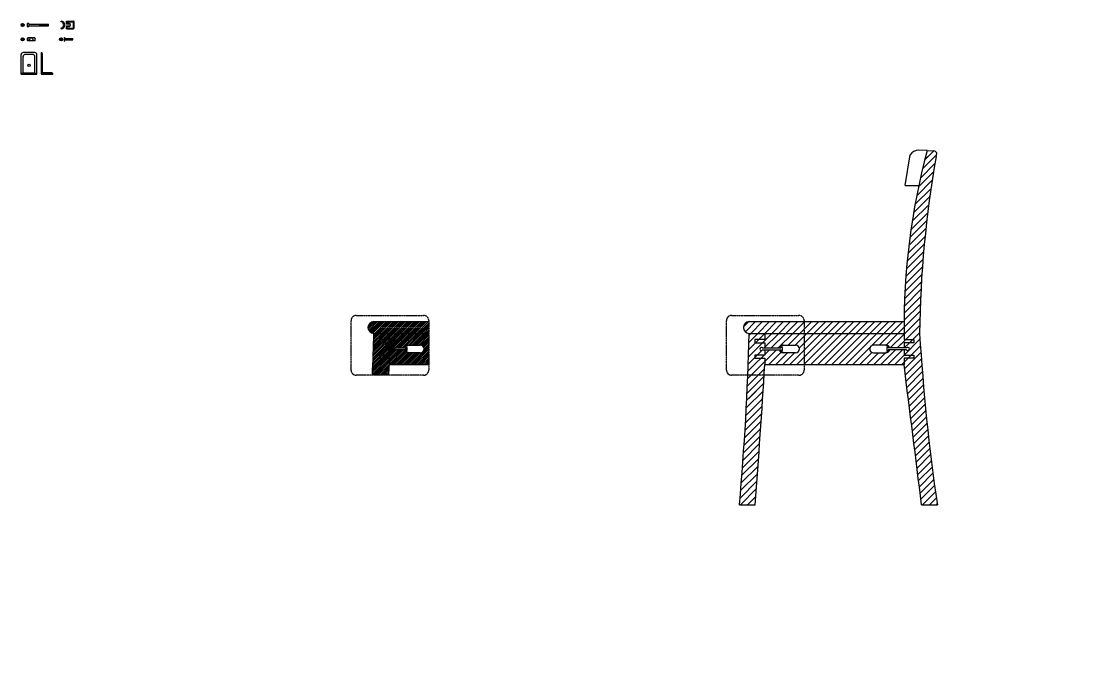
# Model space of a CAD drawing. Header units: millimetres. Extents: x 23410 to 35283, y 8513 to 12646.
# Drawn here: x 29455 to 32156, y 8513 to 10145 of the extents above; entities that cross this region are included whole.
import ezdxf

# ---------------------------------------------------------------- set-up
doc = ezdxf.new("R2010")
doc.units = ezdxf.units.MM
doc.linetypes.add('ACAD_ISO04W100', pattern=[30, 24, -3, 0, -3])
for name, color, linetype in [('IF-DETL', 4, 'Continuous'), ('IF-FURN', 7, 'Continuous'), ('Layer1', 1, 'Continuous'), ('Layer2', 8, 'Continuous'), ('linee sezione', 3, 'ACAD_ISO04W100')]:
    doc.layers.add(name, color=color, linetype=linetype)
pattern_1 = [(45, (0, 0), (-2.245064030267288, 2.245064030267288), [])]
pattern_2 = [(45, (0, 0), (-8.980256121069154, 8.980256121069154), [])]

msp = doc.modelspace()

# ---------------------------------------------------------------- hatches: boundary and pattern name
at = {"layer": 'IF-DETL'}
h = msp.add_hatch(dxfattribs=at)
h.set_pattern_fill('ANSI31', color=256, scale=4)
h.set_pattern_definition(pattern_2)
h.paths.add_polyline_path([(31803.78483694337, 9804.99678870085, 0.3704688816031392), (31794.54833201074, 9812.461411897208), (31779.13789748953, 9812.908027094336, 0.06726105863325446), (31719.89717770567, 9343.526592470123), (31719.89717770567, 9327.526592469712), (31745.24787148278, 9327.526592469712), (31745.24787148278, 9319.526592469712), (31719.89717770567, 9319.526592469712), (31719.89717770567, 9305.932877275645), (31726.27697567735, 9305.932877275645, -2.981467686697691), (31726.50399104314, 9301.114401499532), (31719.89717770567, 9301.114401499532), (31719.89717770567, 9287.526592469712), (31745.24787148278, 9287.526592469712), (31745.24787148278, 9279.526592469712), (31719.89717770567, 9279.526592469712), (31719.89717770566, 9263.52659247179, -6.960760193156735e-05), (31764.89717772009, 8903.526592356946), (31805.33327800433, 8903.5265924701, -0.02142518530192274), (31759.89717770566, 9343.526592469647, -0.04141019459608452), (31802.43327682243, 9797.512234287007)])
h = msp.add_hatch(dxfattribs=at)
h.set_pattern_fill('ANSI31', color=256, scale=4)
h.set_pattern_definition(pattern_2)
edge = h.paths.add_edge_path()
edge.add_line((31719.89717770567, 9305.932877275645), (31726.27697567735, 9305.932877275645))
edge.add_arc((31729.57798026416, 9303.673813593956), 4.000000000002767, -147.53357584797573, 145.6139620142515, ccw=False)
edge.add_line((31726.20315561039, 9301.526592469714), (31719.89717770567, 9301.526592469714))
edge.add_line((31719.89717770567, 9301.526592469714), (31719.89717770567, 9287.526592469712))
edge.add_line((31719.89717770567, 9287.526592469712), (31745.24787148278, 9287.526592469712))
edge.add_line((31745.24787148278, 9287.526592469712), (31745.24787148278, 9279.526592469712))
edge.add_line((31745.24787148278, 9279.526592469712), (31719.89717770567, 9279.526592469712))
edge.add_line((31719.89717770567, 9279.526592469712), (31719.89717770545, 9263.526592470771))
edge.add_arc((-1261219.819225457, -152536.7504598001), 1303024.343558816, 7.117039905340221, 7.132992792622076, ccw=False)
edge.add_line((31764.89717772029, 8903.526592356937), (31805.33327800433, 8903.5265924701))
edge.add_arc((36914.40308445514, 9653.454837388555), 5163.815126407386, 183.4409169677662, 188.3504566093627, ccw=False)
edge.add_arc((34517.24960059933, 9314.162503873158), 2757.508773102394, 169.904760344903, 179.3898586430864, ccw=False)
edge.add_line((31802.43327682244, 9797.512234287073), (31787.65759374373, 9797.512234287073))
edge.add_line((31787.65759374373, 9797.512234287073), (31775.11864660759, 9797.512234287073))
edge.add_arc((33486.25027358063, 9359.02394216599), 1766.421078665743, 165.6268815707849, 180.502679759179)
edge.add_line((31719.89717770567, 9343.526592470113), (31719.89717770567, 9327.526592469712))
edge.add_line((31719.89717770567, 9327.526592469712), (31745.24787148278, 9327.526592469712))
edge.add_line((31745.24787148278, 9327.526592469712), (31745.24787148278, 9319.526592469712))
edge.add_line((31745.24787148278, 9319.526592469712), (31719.89717770567, 9319.526592469712))
edge.add_line((31719.89717770567, 9319.526592469712), (31719.89717770567, 9305.932877275645))
h = msp.add_hatch(dxfattribs=at)
h.set_pattern_fill('ANSI31', color=256)
h.set_pattern_definition(pattern_1)
edge = h.paths.add_edge_path()
edge.add_line((30500.47289751509, 9343.52659246971), (30500.47289751509, 9373.526592469716))
edge.add_line((30500.47289751509, 9373.526592469716), (30359.55691004979, 9373.526592469716))
edge.add_arc((30359.55691004979, 9358.526592469716), 15, 90, 270)
edge.add_line((30359.55691004979, 9343.526592469716), (30500.47289751509, 9343.52659246971))
h = msp.add_hatch(dxfattribs=at)
h.set_pattern_fill('ANSI31', color=256, scale=4)
h.set_pattern_definition(pattern_2)
h.paths.add_polyline_path([(31322.62496967416, 9373.526592469716, 1), (31322.62496967416, 9343.526592469716), (31362.72972708505, 9343.52659246971), (31719.89717770567, 9343.52659246971, -0.00424594995982376), (31719.88873066569, 9373.526592469716)])
h = msp.add_hatch(dxfattribs=at)
h.set_pattern_fill('ANSI31', color=256, scale=4)
h.set_pattern_definition(pattern_2)
edge = h.paths.add_edge_path()
edge.add_line((31719.89717770567, 9301.114401499532), (31683.32399307783, 9301.114401499532))
edge.add_arc((31673.61928624436, 9303.526592469712), 10.00000000000624, 270.0000000001471, 346.0414963806277, ccw=False)
edge.add_line((31673.61928624437, 9293.526592469709), (31641.76145607434, 9293.526592469709))
edge.add_arc((31641.76145607434, 9303.526592469712), 10.00000000000364, 90.00000000002092, 270.00000000002086, ccw=False)
edge.add_line((31641.76145607434, 9313.526592469716), (31673.61928624436, 9313.526592469712))
edge.add_arc((31673.61928624436, 9303.526592469718), 9.999999999994543, 13.923636753170115, 90, ccw=False)
edge.add_line((31683.32545919938, 9305.932877275645), (31719.89717770567, 9305.932877275645))
edge.add_line((31719.89717770567, 9305.932877275645), (31719.89717770567, 9319.526592469712))
edge.add_line((31719.89717770567, 9319.526592469712), (31745.24787148278, 9319.526592469712))
edge.add_line((31745.24787148278, 9319.526592469712), (31745.24787148278, 9327.526592469712))
edge.add_line((31745.24787148278, 9327.526592469712), (31719.89717770567, 9327.526592469712))
edge.add_line((31719.89717770567, 9327.526592469712), (31719.89717770567, 9343.52659246971))
edge.add_line((31719.89717770567, 9343.52659246971), (31463.54095713946, 9343.52659246971))
edge.add_line((31463.54095713946, 9343.52659246971), (31463.54095713946, 9263.526592470018))
edge.add_line((31463.54095713946, 9263.526592470018), (31719.89717770567, 9263.526592470793))
edge.add_line((31719.89717770567, 9263.526592470793), (31719.89717770567, 9279.526592469712))
edge.add_line((31719.89717770567, 9279.526592469712), (31745.24787148278, 9279.526592469712))
edge.add_line((31745.24787148278, 9279.526592469712), (31745.24787148278, 9287.526592469712))
edge.add_line((31745.24787148278, 9287.526592469712), (31719.89717770567, 9287.526592469712))
edge.add_line((31719.89717770567, 9287.526592469712), (31719.89717770567, 9301.114401499532))
h = msp.add_hatch(dxfattribs=at)
h.set_pattern_fill('ANSI31', color=256)
h.set_pattern_definition(pattern_1)
h.paths.add_polyline_path([(30438.47125087847, 9301.120307663783), (30436.96126841414, 9301.120307663783, 0.3184380549838634), (30445.72244111587, 9293.57134387807), (30446.66744136917, 9295.526592469721, -0.3465219701368532)])
h = msp.add_hatch(dxfattribs=at)
h.set_pattern_fill('ANSI31', color=256, angle=90)
h.set_pattern_definition([(135, (0, 0), (-2.245064030267288, -2.245064030267288), [])])
h.paths.add_polyline_path([(30446.66744136916, 9311.526592469707), (30445.72244111586, 9313.48184106135, 0.3182705007419175), (30436.96273453569, 9305.938783439897), (30438.47311136444, 9305.938783439897, -0.3463057452282554)])
h = msp.add_hatch(dxfattribs=at)
h.set_pattern_fill('ANSI31', color=256, scale=4)
h.set_pattern_definition(pattern_2)
h.paths.add_polyline_path([(31361.03582312227, 9235.932716714853), (31319.0813307258, 9235.932716714853, -0.01191743251066864), (31297.62496967403, 8903.526592470516), (31337.78709712092, 8903.526592470516, 0.003932279124911552)])

# ---------------------------------------------------------------- linework, layer by layer
at = {"layer": 'IF-DETL', "linetype": 'Continuous'}
for p, q in [((30357.54037390561, 9276.38912969576), (30424.67783667956, 9343.52659246971)), ((30357.70088225711, 9281.039766107797), (30420.18770861902, 9343.52659246971)), ((30357.85818287144, 9285.68719478267), (30415.69758055848, 9343.526592469712)), ((30358.01228259304, 9290.331422564806), (30411.20745249795, 9343.526592469712)), ((30358.16318823781, 9294.972456270109), (30406.71732443741, 9343.526592469709)), ((30358.31090659327, 9299.610302686095), (30402.22719637688, 9343.526592469709)), ((30358.45544441872, 9304.24496857208), (30397.73706831635, 9343.52659246971)), ((30358.59680844543, 9308.876460659327), (30393.24694025581, 9343.52659246971)), ((30358.7350053768, 9313.504785651226), (30388.75681219528, 9343.52659246971)), ((30358.87004188847, 9318.129950223436), (30384.26668413474, 9343.526592469712)), ((30359.00192462854, 9322.751961024045), (30379.77655607421, 9343.526592469712)), ((30359.13066021772, 9327.370824673755), (30375.28642801367, 9343.526592469712)), ((30359.25625524943, 9331.986547766002), (30370.79629995314, 9343.526592469712)), ((30359.37871629004, 9336.599136867151), (30366.3061718926, 9343.526592469714)), ((30359.49804987896, 9341.2085985166), (30361.81604383207, 9343.526592469714)), ((30392.6469069299, 9307.005534659529), (30429.16796474009, 9343.526592469714)), ((30396.07028377081, 9305.938783439897), (30433.65809280062, 9343.526592469714)), ((30399.66171425201, 9309.530213921103), (30433.65809280062, 9343.526592469714)), ((30400.56041183135, 9305.938783439897), (30438.14822086116, 9343.526592469712)), ((30405.05053989188, 9305.938783439897), (30442.63834892169, 9343.526592469712)), ((30409.54066795241, 9305.938783439897), (30447.12847698223, 9343.526592469712)), ((30414.03079601295, 9305.938783439897), (30451.61860504276, 9343.526592469712)), ((30414.03079601295, 9305.938783439902), (30451.61860504276, 9343.526592469712)), ((30418.52092407348, 9305.938783439897), (30456.1087331033, 9343.52659246971)), ((30423.01105213401, 9305.938783439897), (30460.59886116383, 9343.52659246971)), ((30427.50118019455, 9305.9387834399), (30465.08898922436, 9343.52659246971)), ((30431.99130825509, 9305.938783439899), (30469.5791172849, 9343.526592469709)), ((30443.58103136533, 9313.038378489604), (30474.06924534544, 9343.526592469712)), ((30448.55937340597, 9313.526592469716), (30478.55937340597, 9343.526592469712)), ((30453.04950146651, 9313.526592469716), (30483.0495014665, 9343.526592469712)), ((30457.53962952704, 9313.526592469714), (30487.53962952704, 9343.52659246971)), ((30462.02975758757, 9313.526592469714), (30492.02975758757, 9343.526592469714)), ((30466.51988564811, 9313.526592469714), (30496.51988564811, 9343.526592469714)), ((30471.01001370864, 9313.526592469714), (30501.01001370864, 9343.526592469714)), ((30475.50014176918, 9313.526592469712), (30500.47289751509, 9338.49934821562)), ((30479.89589417146, 9313.432216811463), (30500.47289751509, 9334.009220155087)), ((30483.27850806067, 9312.324702640133), (30500.47289751509, 9329.519092094553)), ((30485.81546106358, 9310.371527582512), (30500.47289751509, 9325.02896403402)), ((30487.61946260272, 9307.685401061119), (30500.47289751509, 9320.538835973482)), ((31320.84573597793, 9283.29721487422), (31381.07511357342, 9343.526592469712)), ((31321.44955860643, 9301.86154974486), (31363.11460133128, 9343.526592469714)), ((31322.00254455665, 9320.375047937214), (31345.15408908914, 9343.526592469712)), ((31322.50512111536, 9338.838136738072), (31327.193576847, 9343.526592469712)), ((31361.44781678574, 9305.938783439897), (31399.03562581556, 9343.52659246971)), ((31379.40832902788, 9305.938783439897), (31416.9961380577, 9343.526592469712)), ((31397.36884127002, 9305.938783439897), (31434.95665029984, 9343.526592469714)), ((31422.91716254197, 9313.526592469712), (31452.91716254197, 9343.526592469712)), ((31426.79869926858, 9263.52659246991), (31506.79869926839, 9343.526592469714)), ((31440.87767478411, 9313.52659246971), (31470.87767478411, 9343.52659246971)), ((31444.75921151078, 9263.526592469963), (31524.75921151053, 9343.526592469712)), ((31451.28848631438, 9305.976891757848), (31488.83818702625, 9343.526592469712)), ((31462.71972375297, 9263.526592470016), (31542.71972375266, 9343.52659246971)), ((31480.68023599516, 9263.526592470073), (31560.6802359948, 9343.526592469712)), ((31498.64074823735, 9263.526592470125), (31578.64074823694, 9343.526592469714)), ((31516.60126047954, 9263.526592470178), (31596.60126047908, 9343.526592469712)), ((31534.56177272174, 9263.526592470236), (31614.56177272122, 9343.526592469709)), ((31552.52228496393, 9263.526592470285), (31632.52228496336, 9343.52659246971)), ((31570.48279720612, 9263.526592470342), (31650.4827972055, 9343.526592469712)), ((31637.48077352101, 9312.564056543086), (31668.44330944763, 9343.52659246971)), ((31656.40382168977, 9313.526592469712), (31686.40382168977, 9343.526592469709)), ((31674.33844121658, 9313.500699754377), (31704.36433393191, 9343.52659246971)), ((31684.73113097998, 9305.932877275645), (31719.89717770568, 9341.09892400134)), ((31702.69164322212, 9305.932877275645), (31719.89717770567, 9323.1384117592)), ((30356.5095743895, 9248.417561816448), (30409.21232023683, 9301.120307663783)), ((30356.6894745165, 9253.08759000399), (30399.66166746069, 9296.059782948174)), ((30356.86612523098, 9257.754368778998), (30399.66166746069, 9300.549911008708)), ((30357.03953355215, 9262.417905160699), (30395.74193605524, 9301.120307663783)), ((30357.37665094379, 9271.735278673414), (30387.16517869348, 9301.523806423107)), ((30366.47536959057, 9235.932716714851), (30431.66296053951, 9301.120307663781)), ((30374.31097368357, 9284.17947335266), (30389.65277373495, 9299.521273404041)), ((30392.1087331033, 9279.52659246971), (30413.70244829736, 9301.120307663783)), ((30396.59886116383, 9279.526592469714), (30418.1925763579, 9301.120307663783)), ((30399.66166746069, 9300.549911008708), (30400.23206411576, 9301.120307663781)), ((30399.66166746069, 9296.059782948174), (30404.72219217629, 9301.120307663781)), ((30399.66166746069, 9273.609142645499), (30427.17283247897, 9301.120307663783)), ((30399.66166746069, 9264.628886524431), (30436.15308860004, 9301.120307663783)), ((30399.66166746068, 9278.099270706034), (30422.68270441843, 9301.120307663781)), ((30403.04950146651, 9263.526592469723), (30438.02271047152, 9298.499801474729)), ((30407.53962952706, 9263.526592469736), (30440.04592806639, 9296.032891009067)), ((30412.02975758761, 9263.52659246975), (30442.80555804541, 9294.302392927546)), ((30416.51988564816, 9263.526592469765), (30446.52095856624, 9293.527665387845)), ((30421.01001370871, 9263.52659246978), (30451.01001370864, 9293.526592469714)), ((30425.50014176926, 9263.526592469792), (30455.50014176918, 9293.526592469712)), ((30429.9902698298, 9263.526592469803), (30459.99026982971, 9293.526592469712)), ((30434.48039789035, 9263.526592469818), (30464.48039789024, 9293.526592469709)), ((30436.48143631562, 9305.938783439899), (30437.15565534926, 9306.613002473532)), ((30438.9705259509, 9263.526592469832), (30468.97052595078, 9293.526592469712)), ((30443.46065401145, 9263.526592469845), (30473.46065401131, 9293.526592469707)), ((30447.950782072, 9263.52659246986), (30477.95078207185, 9293.52659246971)), ((30452.44091013254, 9263.526592469874), (30484.22263431692, 9295.308316654255)), ((30456.9310381931, 9263.526592469887), (30500.47289751509, 9307.068451791878)), ((30461.42116625364, 9263.526592469902), (30500.47289751509, 9302.578323731344)), ((30465.91129431419, 9263.526592469912), (30500.47289751509, 9298.08819567081)), ((30470.40142237474, 9263.526592469927), (30500.47289751509, 9293.598067610277)), ((30486.74354735464, 9297.82922969197), (30500.47289751509, 9311.558579852413)), ((30488.50964304721, 9304.085453445075), (30500.47289751509, 9316.048707912949)), ((31318.72486673434, 9227.294808904213), (31392.5503654939, 9301.120307663783)), ((31319.48383556888, 9246.014289980892), (31374.58985325177, 9301.120307663783)), ((31343.03562581556, 9287.526592469714), (31355.12103982383, 9299.612006477988)), ((31372.91716254201, 9263.526592469745), (31404.43653805184, 9295.045967979582)), ((31390.8776747842, 9263.526592469801), (31420.87767478411, 9293.526592469714)), ((31408.83818702639, 9263.526592469854), (31438.83818702625, 9293.526592469709)), ((31588.44330944832, 9263.526592470394), (31632.72399200097, 9307.807275023055)), ((31606.40382169051, 9263.52659247045), (31637.40340910811, 9294.526179888053)), ((31624.3643339327, 9263.526592470504), (31654.36433393191, 9293.52659246971)), ((31642.3248461749, 9263.52659247056), (31672.32484617404, 9293.526592469709)), ((31660.28535841709, 9263.526592470613), (31697.87316744601, 9301.114401499532)), ((31678.24587065928, 9263.52659247067), (31715.83367968814, 9301.114401499532)), ((30356.13999767218, 9239.067728978063), (30396.59886116383, 9279.526592469714)), ((30356.32641780101, 9243.744277167427), (30392.1087331033, 9279.52659246971)), ((30357.20970646966, 9267.078206138745), (30374.31097368357, 9284.17947335266)), ((30357.49511346951, 9235.932716714853), (30399.66166746068, 9278.099270706034)), ((30361.98524153004, 9235.932716714851), (30399.66166746069, 9273.609142645499)), ((30474.89155043528, 9263.52659246994), (30500.47289751509, 9289.107939549742)), ((30479.38167849583, 9263.526592469954), (30500.47289751509, 9284.617811489208)), ((30483.87180655638, 9263.526592469969), (30500.47289751509, 9280.127683428675)), ((30488.36193461693, 9263.526592469983), (30500.47289751509, 9275.637555368141)), ((30492.85206267748, 9263.526592469996), (30500.47289751509, 9271.147427307602)), ((30497.34219073803, 9263.526592470007), (30500.47289751509, 9266.657299247068)), ((31320.19064222403, 9264.68160887818), (31337.37903330795, 9281.869999962097)), ((31337.37903330795, 9281.869999962097), (31343.03562581556, 9287.526592469714)), ((31696.20638290147, 9263.526592470726), (31719.89717770567, 9287.217387274924)), ((31714.16689514366, 9263.526592470775), (31719.89717770567, 9269.256875032785)), ((30370.96549765111, 9235.932716714851), (30399.66166746069, 9264.628886524431)), ((30375.45562571164, 9235.932716714851), (30399.44228504683, 9259.919376050038)), ((30379.94575377218, 9235.932716714853), (30399.1505088089, 9255.137471751574)), ((30384.43588183271, 9235.932716714853), (30398.85757619185, 9250.354411073988)), ((30388.92600989325, 9235.932716714853), (30398.56348630823, 9245.570193129834)), ((30393.41613795378, 9235.932716714853), (30398.26823826929, 9240.78481703036)), ((31317.91327876105, 9208.522708688794), (31362.06804459029, 9252.67747451803)), ((30397.90626601432, 9235.932716714851), (30397.97183118496, 9235.998281885495)), ((31317.04860682399, 9189.697524509591), (31360.88698373005, 9233.535901415651)), ((31321.77889095599, 9176.467296399456), (31359.68735651104, 9214.3757619545)), ((31339.73940319813, 9176.467296399458), (31358.4691056286, 9195.19699882993)), ((31316.48209727471, 9176.467296399453), (31316.41286171285, 9176.515775661781))]:
    msp.add_line(p, q, dxfattribs=at)
at = {"layer": 'IF-FURN'}
for p, q in [((31779.13789748953, 9812.908027094336), (31795.6201110033, 9812.430350295059)), ((31802.43327682244, 9797.512234287073), (31803.78483694337, 9804.996788700852)), ((30359.55691004979, 9373.526592469716), (30500.47289751509, 9373.526592469716)), ((31322.62496967416, 9373.526592469716), (31719.88873066569, 9373.526592469716)), ((30359.55691004979, 9343.52659246971), (30501.01001370864, 9343.52659246971)), ((30399.66166746068, 9327.526592469712), (30374.31097368357, 9327.526592469712)), ((30374.31097368357, 9327.526592469712), (30374.31097368357, 9319.526592469712)), ((30374.31097368357, 9319.526592469712), (30399.66166746068, 9319.526592469712)), ((30399.66166746068, 9343.52659246971), (30399.66166746068, 9327.526592469712)), ((30399.66171425201, 9319.526611721125), (30399.66171425201, 9305.938783439897)), ((31322.62496967416, 9343.52659246971), (31362.72972708505, 9343.52659246971)), ((31362.72972708505, 9327.526592469712), (31337.37903330794, 9327.526592469712)), ((31337.37903330794, 9327.526592469712), (31337.37903330794, 9319.526592469712)), ((31337.37903330794, 9319.526592469712), (31362.72972708505, 9319.526592469712)), ((31362.72972708505, 9343.52659246971), (31719.89717770567, 9343.52659246971)), ((31362.72972708505, 9343.52659246971), (31362.72972708505, 9327.526592469712)), ((31362.72977387638, 9319.526611721125), (31362.72977387638, 9305.938783439895)), ((31719.89717770567, 9343.526592469609), (31719.89717770567, 9327.526592469712)), ((31719.89717770566, 9327.526592469712), (31745.24787148278, 9327.526592469712)), ((31745.24787148278, 9319.526592469712), (31719.89717770566, 9319.526592469712)), ((31719.89717770567, 9319.526592469712), (31719.89717770567, 9305.932877275645)), ((31745.24787148278, 9327.526592469712), (31745.24787148278, 9319.526592469712)), ((30393.9094581044, 9305.938783439897), (30436.96273453568, 9305.938783439897)), ((30394.00975193616, 9301.120307663783), (30436.96126841414, 9301.120307663783)), ((30399.66166746068, 9301.120307663783), (30399.66166746068, 9287.526592469712)), ((30446.66744136916, 9313.526592469712), (30478.52527153918, 9313.526592469712)), ((30478.52527153918, 9293.526592469712), (30446.66744136916, 9293.526592469712)), ((31356.85079619475, 9305.938783439897), (31400.03079416004, 9305.938783439897)), ((31357.07781156052, 9301.120307663783), (31400.02932803849, 9301.120307663783)), ((31362.72972708505, 9301.120307663783), (31362.72972708505, 9287.526592469712)), ((31409.73550099353, 9313.526592469712), (31441.59333116355, 9313.526592469712)), ((31441.59333116355, 9293.526592469712), (31409.73550099353, 9293.526592469712)), ((31673.61928624436, 9313.526592469712), (31641.76145607434, 9313.526592469712)), ((31641.76145607434, 9293.526592469712), (31673.61928624436, 9293.526592469712)), ((31726.50399104314, 9301.114401499532), (31683.32399307785, 9301.114401499532)), ((31726.27697567737, 9305.932877275645), (31683.32545919939, 9305.932877275645)), ((31719.89717770567, 9301.11440149953), (31719.89717770567, 9287.526592469712)), ((30399.66166746068, 9287.526592469712), (30374.31097368357, 9287.526592469712)), ((30374.31097368357, 9287.526592469712), (30374.31097368357, 9279.526592469712)), ((30374.31097368357, 9279.526592469712), (30399.66166746068, 9279.526592469712)), ((30399.66166746068, 9279.526592469712), (30399.66166746068, 9263.526592469712)), ((31362.72972708505, 9287.526592469712), (31337.37903330794, 9287.526592469712)), ((31337.37903330794, 9287.526592469712), (31337.37903330794, 9279.526592469712)), ((31337.37903330794, 9279.526592469712), (31362.72972708505, 9279.526592469712)), ((31362.72972708505, 9279.526592469712), (31362.72972708505, 9263.526592469712)), ((31719.89717770566, 9287.526592469712), (31745.24787148278, 9287.526592469712)), ((31745.24787148278, 9279.526592469712), (31719.89717770566, 9279.526592469712)), ((31719.89717770567, 9279.526592469712), (31719.89717770567, 9263.526592469818)), ((31745.24787148278, 9287.526592469712), (31745.24787148278, 9279.526592469712)), ((30399.66166746069, 9263.526592469712), (30500.47289751509, 9263.526592470018)), ((31362.72972708506, 9263.526592469712), (31719.8971777055, 9263.526592470793)), ((31297.62496967403, 8903.526592470516), (31337.62496967403, 8903.526592470516)), ((31764.89717771971, 8903.526592356959), (31805.33327800433, 8903.5265924701))]:
    msp.add_line(p, q, dxfattribs=at)
for centre, radius, start, end in [((33486.2502735804, 9359.023942166019), 1766.421078665516, 165.1107639475131, 180.502679759206), ((31794.82065628891, 9803.35157673344), 9.11390460908608, 10.39985745039951, 84.96765341457316), ((34517.24960059974, 9314.16250387314), 2757.508773102802, 169.9047603448972, 179.3898586430827), ((30359.55691004979, 9358.526592469716), 15, 90, 270), ((31322.62496967416, 9358.526592469716), 15, 90, 270), ((23373.16853146539, 9519.770250346925), 6988.61104965508, 357.6723318991829, 358.5549219497764), ((24336.23659108976, 9519.770250346925), 6988.61104965508, 354.941186849424, 358.5549219497765), ((36914.40308445034, 9653.454837388115), 5163.815126402576, 183.4409169677933, 188.3504566093514), ((30390.73521202751, 9303.462431646225), 4.025935464302075, 37.9591667828628, 324.42564696126), ((30446.66744136918, 9303.526592469732), 10.00000000002867, 193.9236367532513, 269.9999999998957), ((30446.66744136915, 9303.526592469716), 9.999999999996362, 89.99999999991662, 166.0414963806126), ((30446.66744136917, 9303.526592469667), 10.00000000004788, 95.42254391371414, 166.0414963803898), ((30478.52527153918, 9303.52659246971), 10.00000000000096, 270, 90), ((31353.77680697373, 9303.379371345474), 4.000000000005458, 39.78086071322814, 325.61396201423), ((31409.73550099354, 9303.526592469725), 10.00000000001482, 193.9236367532259, 269.9999999999609), ((31409.73550099353, 9303.526592469689), 10.00000000002365, 89.99999999998046, 166.041496380491), ((31441.59333116355, 9303.52659246971), 10.00000000000096, 270, 90), ((31641.76145607434, 9303.52659246971), 10.00000000000096, 90, 270), ((31673.61928624436, 9303.52659246971), 10.00000000000096, 13.92363675320553, 90), ((31673.61928624436, 9303.52659246971), 10.00000000000096, 270, 346.0414963806226), ((31729.57798026416, 9303.673813593954), 4.000000000005458, 219.7808607132282, 145.6139620142808), ((9253.498188495663, 10547.77621309033), 21185.12513456502, 356.4498102770563, 356.5245791931319), ((10216.56624812003, 10547.77621309033), 21185.12513456502, 355.5486029312065, 356.5245791931319), ((-1261219.823832701, -152536.7510337552), 1303024.348201672, 7.117039905264448, 7.132992792489602)]:
    msp.add_arc(centre, radius, start, end, dxfattribs=at)
at = {"layer": 'Layer1'}
for p, q in [((31779.13789748953, 9812.908027094336), (31757.79433086826, 9813.526592469698)), ((31722.75710110771, 9723.526592469692), (31735.81162586214, 9801.659815583784)), ((31722.75710110771, 9723.526592469692), (31757.84602541522, 9723.526592469692))]:
    msp.add_line(p, q, dxfattribs=at)
msp.add_arc((31758.02574923875, 9786.803493068479), 26.7241014080889, 90.49616117864822, 146.2262554410626, dxfattribs=at)
at = {"layer": 'Layer2'}
for p, q in [((29458.03777095285, 10135.91019381463), (29456.03777095285, 10135.91019381463)), ((29456.03777095285, 10135.91019381463), (29456.03777095285, 10134.91019381463)), ((29456.03777095285, 10134.91019381463), (29458.03777095285, 10134.91019381463)), ((29458.03777095285, 10137.91019381463), (29459.03777095285, 10137.91019381463)), ((29458.03777095285, 10135.91019381463), (29458.03777095285, 10137.91019381463)), ((29458.03777095285, 10134.91019381463), (29458.03777095285, 10132.91019381463)), ((29458.03777095285, 10132.91019381463), (29459.03777095285, 10132.91019381463)), ((29459.03777095285, 10135.91019381463), (29459.03777095285, 10137.91019381463)), ((29461.03777095285, 10135.91019381463), (29459.03777095285, 10135.91019381463)), ((29459.03777095285, 10132.91019381463), (29459.03777095285, 10134.91019381463)), ((29461.03777095285, 10134.91019381463), (29459.03777095285, 10134.91019381463)), ((29461.03777095285, 10135.91019381463), (29461.03777095285, 10134.91019381463)), ((29474.53861061001, 10139.41019381463), (29470.53861061001, 10139.41019381463)), ((29470.53861061001, 10139.41019381463), (29470.53861061, 10131.41019381463)), ((29470.53861061, 10131.41019381463), (29474.53861061001, 10131.41019381463)), ((29474.53861061001, 10139.41019381463), (29474.53861061001, 10131.41019381463)), ((29474.53861061001, 10137.41019381463), (29525.13052968303, 10137.41019381463)), ((29474.53861061001, 10133.41019381463), (29525.13052968303, 10133.41019381463)), ((29501.92981867612, 10132.99800179782), (29503.33122494474, 10137.82232039375)), ((29503.42981771718, 10132.99799781234), (29504.83122610549, 10137.82232521788)), ((29504.92981675824, 10132.99799382692), (29506.33122726624, 10137.82233004202)), ((29506.4298157993, 10132.99798984144), (29507.83122842699, 10137.82233486615)), ((29507.92981484032, 10132.99798585602), (29509.33122958773, 10137.82233969029)), ((29509.42981388138, 10132.9979818706), (29510.83123074848, 10137.82234451442)), ((29510.92981292244, 10132.99797788512), (29512.33123190923, 10137.82234933856)), ((29512.4298119635, 10132.9979738997), (29513.83123306998, 10137.82235416269)), ((29513.92981100453, 10132.99796991422), (29515.33123423073, 10137.82235898682)), ((29515.42981004559, 10132.9979659288), (29516.83123539147, 10137.82236381096)), ((29516.92980908664, 10132.99796194333), (29518.33123655222, 10137.82236863509)), ((29518.42980812767, 10132.9979579579), (29519.83123771297, 10137.82237345923)), ((29519.92981988693, 10132.99800682993), (29521.33123887375, 10137.8223782833)), ((29521.42981892799, 10132.99800284445), (29522.83124003449, 10137.82238310744)), ((29522.92981796902, 10132.99799885903), (29524.33124119524, 10137.82238793157)), ((29525.13052968303, 10133.41019381463), (29525.13052968303, 10137.41019381463)), ((29556.5214992366, 10143.41019381463), (29557.4664994899, 10145.36544240627)), ((29562.38827418339, 10137.41019381464), (29562.38827418339, 10141.41019381463)), ((29564.83382843101, 10137.41019381464), (29562.38827418339, 10137.41019381464)), ((29562.38827418339, 10129.41019381464), (29562.38827418339, 10133.41019381463)), ((29562.38827418339, 10133.41019381463), (29564.83382843101, 10133.41019381463)), ((29571.33366909912, 10145.41019381464), (29588.81055688826, 10145.41019381464)), ((29571.33366909912, 10145.4038488703), (29588.81055688826, 10145.4038488703)), ((29571.33366909912, 10137.41019381464), (29571.33366909912, 10145.4038488703)), ((29571.33366909912, 10143.4038488703), (29588.81055688826, 10143.4038488703)), ((29573.33366909912, 10141.41019381464), (29571.33366909912, 10141.41019381464)), ((29580.79777071426, 10137.41019381464), (29571.33366909912, 10137.41019381464)), ((29571.33366909912, 10133.41019381464), (29580.79777071426, 10133.41019381464)), ((29571.33366909912, 10125.41019381464), (29571.33366909912, 10133.41019381464)), ((29573.33366909912, 10137.41019381464), (29573.33366909912, 10141.41019381464)), ((29573.33366909912, 10133.41019381464), (29573.33366909912, 10129.41019381464)), ((29588.81055688826, 10127.41019381464), (29588.81055688826, 10143.4038488703)), ((29590.81055688826, 10127.41019381464), (29590.81055688826, 10143.4038488703)), ((29590.81055688826, 10143.4038488703), (29590.81055688826, 10143.4038488703)), ((29556.5214992366, 10127.41019381464), (29557.4664994899, 10125.454945223)), ((29565.45738155735, 10103.13235458127), (29566.4029080207, 10103.13235458127)), ((29566.4029080207, 10103.13235458127), (29566.4029080207, 10101.04718626025)), ((29573.33366909912, 10129.41019381464), (29571.33366909912, 10129.41019381464)), ((29571.33366909912, 10127.41019381464), (29588.81055688826, 10127.41019381464)), ((29571.33366909912, 10125.41019381464), (29588.81055688826, 10125.41019381464)), ((29588.81055688826, 10127.41019381464), (29588.81055688826, 10127.41019381464)), ((29462.50639791945, 10098.94072650612), (29454.56914398626, 10098.94072650612)), ((29454.56914398626, 10097.94072650612), (29462.50639791945, 10097.94072650612)), ((29472.03861061, 10102.44072650612), (29470.53861061, 10100.94072650612)), ((29470.53861061, 10100.94072650612), (29470.53861061, 10095.94072650612)), ((29472.03861061, 10094.44072650612), (29470.53861061, 10095.94072650612)), ((29472.03861061, 10102.44072650612), (29472.03861061, 10094.44072650612)), ((29489.53861061, 10102.44072650612), (29472.03861061, 10102.44072650612)), ((29489.53861061, 10094.44072650612), (29472.03861061, 10094.44072650612)), ((29489.53861061, 10102.44072650612), (29491.03861061, 10100.94072650612)), ((29489.53861061, 10102.44072650612), (29489.53861061, 10094.44072650612)), ((29489.53861061, 10094.44072650612), (29491.03861061, 10095.94072650612)), ((29491.03861061, 10095.94072650612), (29491.03861061, 10100.94072650612)), ((29556.60684162431, 10098.94072650612), (29554.60684162431, 10098.94072650612)), ((29554.60684162431, 10098.94072650612), (29554.60684162431, 10097.94072650612)), ((29554.60684162431, 10097.94072650612), (29556.60684162431, 10097.94072650612)), ((29556.60684162431, 10100.94072650612), (29557.60684162431, 10100.94072650612)), ((29556.60684162431, 10098.94072650612), (29556.60684162431, 10100.94072650612)), ((29556.60684162431, 10097.94072650612), (29556.60684162431, 10095.94072650612)), ((29556.60684162431, 10095.94072650612), (29557.60684162431, 10095.94072650612)), ((29557.60684162431, 10098.94072650612), (29557.60684162431, 10100.94072650612)), ((29559.60684162431, 10098.94072650612), (29557.60684162431, 10098.94072650612)), ((29557.60684162431, 10095.94072650612), (29557.60684162431, 10097.94072650612)), ((29559.60684162431, 10097.94072650612), (29557.60684162431, 10097.94072650612)), ((29559.60684162431, 10098.94072650612), (29559.60684162431, 10097.94072650612)), ((29565.45738155735, 10098.96201897466), (29565.97867402589, 10098.44072650611)), ((29565.97867402589, 10098.44072650611), (29565.45738155735, 10097.91943403757)), ((29565.45738155735, 10093.74909843096), (29566.40290618298, 10093.74909843096)), ((29566.4029080207, 10101.04718626025), (29567.54254987837, 10099.91311068766)), ((29566.40290618298, 10095.83426675198), (29567.54254987837, 10096.96834232457)), ((29566.40290618298, 10093.74909843096), (29566.40290618298, 10095.83426675198)), ((29570.56753970057, 10100.95560286428), (29569.10643039072, 10095.9257433141)), ((29572.13142076639, 10100.95559870907), (29570.67031366651, 10095.92574834368)), ((29573.69530183219, 10100.95559455391), (29572.2341969423, 10095.92575337327)), ((29575.25918289802, 10100.9555903987), (29573.79808021809, 10095.92575840286)), ((29576.82307722369, 10100.95564135209), (29575.36196349391, 10095.92576343238)), ((29578.38695828949, 10100.95563719694), (29576.9258467697, 10095.92576846196)), ((29578.38695607955, 10100.95562801214), (29576.9258467697, 10095.92576846196)), ((29579.95083714538, 10100.95562385693), (29578.4897300455, 10095.92577349155)), ((29581.51471821118, 10100.95561970178), (29580.05361332129, 10095.92577852113)), ((29583.07859927701, 10100.95561554657), (29581.61749659708, 10095.92578355072)), ((29584.64249360268, 10100.95566649996), (29583.1813798729, 10095.92578858024)), ((29586.20637466848, 10100.9556623448), (29584.74526314869, 10095.92579360983)), ((29586.96468837854, 10096.96848361397), (29586.96468837854, 10099.91307040576)), ((29454.92288497292, 10009.40127543362), (29454.92288497292, 10059.40127543362)), ((29489.92288497292, 10064.40435888356), (29459.92288497292, 10064.40435888356)), ((29459.92288497292, 10011.40127543362), (29459.92288497292, 10054.40127543362)), ((29484.92288497292, 10059.40435888356), (29464.92288497292, 10059.40435888356)), ((29489.92288497292, 10011.40127543362), (29489.92288497292, 10054.40127543362)), ((29494.92288497292, 10009.40127543362), (29494.92288497292, 10059.40127543362)), ((29506.01068111555, 10064.40435888356), (29506.01068111554, 10009.40127543362)), ((29506.01068111555, 10064.40435888356), (29508.01068111555, 10064.40435888356)), ((29508.01068111555, 10064.40435888356), (29508.01068111555, 10011.40127543362)), ((29508.01068111555, 10062.40435888356), (29509.01068111555, 10062.40435888356)), ((29509.01068111555, 10062.40435888356), (29509.01068111555, 10012.40127543362)), ((29454.92288497292, 10011.40127543362), (29459.92288497292, 10011.40127543362)), ((29454.92288497292, 10009.40127543362), (29494.92288497292, 10009.40127543362)), ((29459.92288497292, 10012.40127543362), (29489.92288497292, 10012.40127543362)), ((29489.92288497292, 10011.40127543362), (29494.92288497292, 10011.40127543362)), ((29506.01068111554, 10009.40127543362), (29536.01068111554, 10009.40127543362)), ((29508.01068111555, 10011.40127543362), (29536.01068111554, 10011.40127543362)), ((29534.01068111554, 10012.40127543362), (29509.01068111555, 10012.40127543362)), ((29534.01068111554, 10011.40127543362), (29534.01068111554, 10012.40127543362)), ((29536.01068111554, 10009.40127543362), (29536.01068111554, 10011.40127543362)), ((30440.80066642238, 9305.526592469714), (30390.20874734936, 9305.526592469714)), ((30390.20874734936, 9305.526592469714), (30390.20874734936, 9301.526592469721)), ((30440.80066642238, 9301.526592469718), (30390.20874734936, 9301.526592469721)), ((30392.40945906338, 9305.938787425317), (30391.00803583715, 9301.114398352775)), ((30393.9094581044, 9305.938783439897), (30392.5080369979, 9301.114403176909)), ((30395.40945714546, 9305.938779454418), (30394.00803815864, 9301.114408001044)), ((30396.90946890472, 9305.938828326443), (30395.50803931942, 9301.11441282512)), ((30398.40946794575, 9305.938824341023), (30397.00804048017, 9301.114417649254)), ((30399.90946698681, 9305.938820355545), (30398.50804164092, 9301.114422473389)), ((30401.40946602786, 9305.938816370124), (30400.00804280167, 9301.114427297523)), ((30402.90946506889, 9305.938812384646), (30401.50804396241, 9301.114432121658)), ((30404.40946410995, 9305.938808399225), (30403.00804512316, 9301.114436945792)), ((30405.90946315101, 9305.938804413747), (30404.50804628391, 9301.114441769927)), ((30407.40946219207, 9305.938800428326), (30406.00804744466, 9301.114446594062)), ((30408.9094612331, 9305.938796442906), (30407.50804860541, 9301.114451418196)), ((30410.40946027415, 9305.938792457428), (30409.00804976615, 9301.11445624233)), ((30411.90945931521, 9305.938788472007), (30410.5080509269, 9301.114461066465)), ((30413.40945835627, 9305.938784486529), (30412.00805208765, 9301.1144658906)), ((30436.96126841414, 9301.120307663783), (30440.80066642238, 9301.120307663783)), ((30436.96273453569, 9305.938783439897), (30440.80066642238, 9305.938783439897)), ((30440.80066642238, 9309.52659246971), (30440.80066642238, 9297.526592469718)), ((30444.80066642238, 9307.526592469714), (30440.80066642238, 9307.526592469714)), ((30440.80066642238, 9299.526592469718), (30444.80066642238, 9299.526592469718)), ((30444.80066642238, 9299.526592469718), (30444.80066642238, 9307.526592469714)), ((30446.66744136916, 9311.526592469707), (30445.72244111586, 9313.48184106135)), ((30446.66744136917, 9295.526592469721), (30445.72244111587, 9293.571343878079)), ((31400.0293280385, 9301.120307663783), (31403.86872604675, 9301.120307663783)), ((31400.03079416006, 9305.938783439897), (31403.86872604675, 9305.938783439897)), ((31403.86872604675, 9305.938783439897), (31403.86872604675, 9309.52659246971)), ((31407.86872604675, 9307.526592469714), (31403.86872604675, 9307.526592469714)), ((31403.86872604675, 9301.120307663783), (31403.86872604675, 9297.526592469718)), ((31403.86872604675, 9299.526592469718), (31407.86872604675, 9299.526592469718)), ((31407.86872604675, 9299.526592469718), (31407.86872604675, 9307.526592469714)), ((31409.73550099353, 9311.526592469707), (31408.79050074023, 9313.48184106135)), ((31409.73550099354, 9295.526592469721), (31408.79050074024, 9293.571343878079)), ((31673.61928624436, 9311.526592469707), (31674.56428649766, 9313.48184106135)), ((31673.61928624436, 9295.526592469721), (31674.56428649766, 9293.571343878079)), ((31679.48606119114, 9307.52659246971), (31675.48606119114, 9307.52659246971)), ((31675.48606119114, 9307.52659246971), (31675.48606119114, 9299.526592469714)), ((31675.48606119114, 9299.526592469714), (31679.48606119114, 9299.526592469714)), ((31679.48606119114, 9309.52659246971), (31679.48606119114, 9305.932877275645)), ((31683.32545919938, 9305.932877275645), (31679.48606119114, 9305.932877275645)), ((31679.48606119114, 9297.526592469718), (31679.48606119114, 9301.114401499532)), ((31683.32399307783, 9301.114401499532), (31679.48606119114, 9301.114401499532))]:
    msp.add_line(p, q, dxfattribs=at)
for points in [[(29565.45738155735, 10103.13235458127), (29565.45738155735, 10098.96201897466)], [(29565.45738155735, 10097.91943403757), (29565.45738155735, 10093.74909843096)], [(29586.96468837854, 10099.91307040576), (29567.54254987837, 10099.91311068766)], [(29567.54254987837, 10096.96834232457), (29586.96468837854, 10096.96848361397)]]:
    msp.add_lwpolyline(points, dxfattribs=at)
for centre, radius in [((29458.53777095285, 10135.41019381463), 4), ((29458.53777095285, 10098.44072650612), 4), ((29480.78861061, 10098.44072650612), 4), ((29557.10684162431, 10098.44072650612), 4), ((29474.92288497292, 10031.61873543483), 3)]:
    msp.add_circle(centre, radius, dxfattribs=at)
for centre, radius, start, end in [((29557.06856711755, 10135.41019381463), 8.018683387330826, 266.0880052171848, 93.91199478281526), ((29556.5214992366, 10135.41019381464), 10.00000000000304, 275.4225439135033, 84.57745608649672), ((29577.33367160318, 10135.40702134247), 3.999999999998753, 0.06794521491959474, 150.0904480978487), ((29577.33366909912, 10135.41019381464), 3.999999999998753, 210.0000000000622, 0.02250288297417462), ((29579.33701398683, 10135.41018883515), 2.000010588582031, 270.2260679986538, 89.86430375326692), ((29588.81055688826, 10143.4038488703), 2, 0, 90), ((29588.81055688826, 10127.41019381464), 2, 270, 0), ((29458.53777095285, 10098.44072650612), 2.5, 11.53695903268604, 168.463040967314), ((29458.53777095285, 10098.44072650612), 2.5, 191.5369590328904, 348.4630409671096), ((29459.67020749351, 10059.65687968515), 4.75419863362325, 86.95339241498867, 183.0819304259732), ((29464.67020749351, 10054.65687968515), 4.75419863362325, 86.95339241498867, 183.0819304259732), ((29485.17556245232, 10054.65687968515), 4.75419863362325, 356.9180695740268, 93.04660758501133), ((29490.17556245232, 10059.65687968515), 4.75419863362325, 356.9180695740268, 93.04660758501133), ((30390.76989806649, 9303.53733075106), 2.984444136634809, 41.80084459494092, 317.6436486268964), ((30446.12037348821, 9303.526592469714), 8.018683387330826, 197.4626950199174, 273.9119947828177), ((30446.12037348821, 9303.526592469714), 8.018683387330826, 86.0880052171823, 162.4930594575287), ((31409.18843311258, 9303.526592469714), 8.018683387330826, 86.0880052171823, 131.5607688796523), ((31409.18843311258, 9303.526592469714), 8.018683387330826, 228.4392311203391, 273.9119947828177), ((31674.1663541253, 9303.526592469714), 8.018683387330826, 48.4392311203391, 93.91199478281526), ((31674.1663541253, 9303.526592469714), 8.018683387330826, 266.0880052171848, 311.5607688796522)]:
    msp.add_arc(centre, radius, start, end, dxfattribs=at)
at = {"layer": 'linee sezione', "ltscale": 0.2}
for points in [[(30314.42553636312, 9389.593317911402), (30487.28495795354, 9389.593317911402, -0.414213562373095), (30500.47289751509, 9376.405378349855), (30500.47289751509, 9249.1206562764, -0.414213562373095), (30487.28495795354, 9235.932716714853), (30314.42553636312, 9235.932716714853, -0.414213562373095), (30301.23759680158, 9249.1206562764), (30301.23759680158, 9376.405378349855, -0.414213562373095)], [(31277.49359598749, 9389.593317911402), (31450.35301757791, 9389.593317911402, -0.414213562373095), (31463.54095713946, 9376.405378349855), (31463.54095713946, 9249.1206562764, -0.414213562373095), (31450.35301757791, 9235.932716714853), (31277.49359598749, 9235.932716714853, -0.414213562373095), (31264.30565642595, 9249.1206562764), (31264.30565642595, 9376.405378349855, -0.414213562373095)]]:
    msp.add_lwpolyline(points, format="xyb", close=True, dxfattribs=at)

doc.saveas('drawing.dxf')
